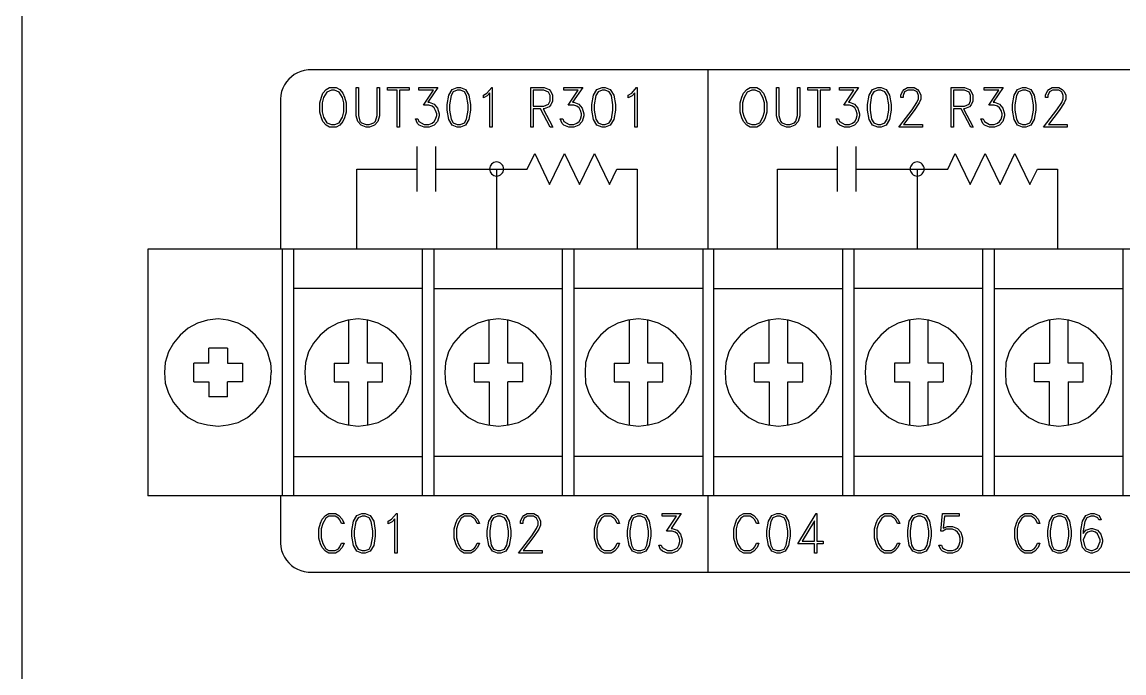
# Model space of a CAD drawing. Extents: x 3.4 to 20.6, y 5.2 to 12.5.
# Drawn here: x 3.375 to 6.324, y 7.258 to 8.999 of the extents above; entities that cross this region are included whole.
import ezdxf

# ---------------------------------------------------------------- set-up
doc = ezdxf.new("R2010")
doc.units = 0
doc.header["$MEASUREMENT"] = 0
doc.layers.get('0').update_dxf_attribs({"linetype": 'CONTINUOUS'})

msp = doc.modelspace()

# ---------------------------------------------------------------- linework, layer by layer
for points in [[(20.5633, 5.5167), (3.435, 5.5167), (3.415, 5.5183), (3.3983, 5.5283), (3.385, 5.5417), (3.3767, 5.5583), (3.375, 5.5767), (3.375, 12.4217)], [(6.3417, 8.8712), (6.2286, 8.8712), (6.1174, 8.8712), (6.0082, 8.8712), (5.9011, 8.8712), (5.7961, 8.8712), (5.6934, 8.8712), (5.5932, 8.8712), (5.4953, 8.8712), (5.4001, 8.8712), (5.3076, 8.8712), (5.2178, 8.8712), (5.1309, 8.8712), (5.047, 8.8712), (4.9662, 8.8712), (4.8885, 8.8712), (4.8141, 8.8712), (4.7431, 8.8712), (4.6756, 8.8712), (4.6116, 8.8712), (4.5513, 8.8712), (4.4948, 8.8712), (4.4421, 8.8712), (4.3934, 8.8712), (4.3488, 8.8712), (4.3084, 8.8712), (4.2897, 8.8712), (4.2722, 8.8712), (4.2557, 8.8712), (4.2404, 8.8712), (4.2261, 8.8712), (4.213, 8.8712), (4.2011, 8.8712), (4.1903, 8.8712), (4.1806, 8.8712), (4.1721, 8.8712), (4.1649, 8.8712), (4.1588, 8.8712), (4.1539, 8.8712), (4.1503, 8.8712), (4.1479, 8.8712), (4.1468, 8.8712), (4.1456, 8.8712), (4.1405, 8.8709), (4.1305, 8.8695), (4.121, 8.867), (4.112, 8.8633), (4.1035, 8.8586), (4.0958, 8.8529), (4.0888, 8.8464), (4.0826, 8.839), (4.0773, 8.831), (4.073, 8.8223), (4.0697, 8.8131), (4.0676, 8.8033), (4.0667, 8.7932), (4.0667, 8.7911), (4.0667, 8.7905), (4.0667, 8.7867), (4.0667, 8.7796), (4.0667, 8.7697), (4.0667, 8.7571), (4.0667, 8.7422), (4.0667, 8.7252), (4.0667, 8.7064), (4.0667, 8.6862), (4.0667, 8.6648), (4.0667, 8.6194), (4.0667, 8.5727), (4.0667, 8.5269), (4.0667, 8.5051), (4.0667, 8.4843), (4.0667, 8.4649), (4.0667, 8.4472), (4.0667, 8.4314), (4.0667, 8.4179), (4.0667, 8.4068), (4.0667, 8.3986), (4.0667, 8.3934), (4.0667, 8.3917)], [(5.2112, 8.3917), (5.2112, 8.8712)], [(4.2428, 8.7584), (4.2383, 8.7433), (4.234, 8.7331), (4.2251, 8.723), (4.2161, 8.7179), (4.1983, 8.7179), (4.1893, 8.723), (4.1804, 8.7331), (4.1761, 8.7433), (4.1717, 8.7584), (4.1717, 8.7834), (4.1761, 8.7985), (4.1804, 8.8087), (4.1893, 8.8188), (4.1983, 8.8239), (4.2161, 8.8239), (4.2251, 8.8188), (4.234, 8.8087), (4.2383, 8.7985), (4.2428, 8.7834), (4.2428, 8.7584)], [(4.3314, 8.7485), (4.3269, 8.7332), (4.3179, 8.723), (4.3046, 8.7179), (4.2957, 8.7179), (4.2823, 8.723), (4.2733, 8.7332), (4.2689, 8.7485), (4.2689, 8.8239), (4.2751, 8.8239), (4.2751, 8.7488), (4.2794, 8.7344), (4.2833, 8.7299), (4.2959, 8.725), (4.3043, 8.725), (4.3169, 8.7299), (4.3209, 8.7344), (4.3251, 8.7488), (4.3251, 8.8239), (4.3314, 8.8239), (4.3314, 8.7485)], [(4.4112, 8.8168), (4.3852, 8.8168), (4.3852, 8.7179), (4.379, 8.7179), (4.379, 8.8168), (4.353, 8.8168), (4.353, 8.8239), (4.4112, 8.8239), (4.4112, 8.8168)], [(4.4911, 8.7485), (4.4867, 8.7332), (4.4776, 8.723), (4.4643, 8.7179), (4.4511, 8.7179), (4.4377, 8.723), (4.433, 8.7282), (4.428, 8.7399), (4.4345, 8.7399), (4.4374, 8.733), (4.4514, 8.725), (4.4641, 8.725), (4.4723, 8.7283), (4.4781, 8.7327), (4.482, 8.7393), (4.4848, 8.7488), (4.4848, 8.7534), (4.482, 8.7629), (4.4781, 8.7696), (4.4723, 8.7739), (4.4641, 8.7772), (4.4492, 8.7772), (4.476, 8.8168), (4.4372, 8.8168), (4.4372, 8.8239), (4.4881, 8.8239), (4.461, 8.7844), (4.4643, 8.7844), (4.4776, 8.7793), (4.4867, 8.769), (4.4911, 8.7537), (4.4911, 8.7485)], [(4.5753, 8.7633), (4.571, 8.7383), (4.5619, 8.723), (4.5485, 8.7179), (4.5395, 8.7179), (4.5261, 8.723), (4.5171, 8.7383), (4.5127, 8.7633), (4.5127, 8.7785), (4.5171, 8.8034), (4.5261, 8.8188), (4.5395, 8.8239), (4.5485, 8.8239), (4.5619, 8.8188), (4.571, 8.8034), (4.5753, 8.7785), (4.5753, 8.7633)], [(4.6335, 8.7179), (4.6272, 8.7179), (4.6272, 8.8102), (4.6201, 8.8021), (4.6099, 8.7963), (4.6099, 8.8037), (4.6189, 8.809), (4.6321, 8.8239), (4.6335, 8.8239), (4.6335, 8.7179)], [(4.7953, 8.7179), (4.7886, 8.7179), (4.7627, 8.7673), (4.7426, 8.7673), (4.7426, 8.7179), (4.7364, 8.7179), (4.7364, 8.8239), (4.7721, 8.8239), (4.7854, 8.8188), (4.7901, 8.8137), (4.7945, 8.8033), (4.7945, 8.7879), (4.7901, 8.7776), (4.7854, 8.7724), (4.7721, 8.7673), (4.7694, 8.7673), (4.7953, 8.7179)], [(4.8787, 8.7485), (4.8743, 8.7332), (4.8652, 8.723), (4.8519, 8.7179), (4.8387, 8.7179), (4.8254, 8.723), (4.8207, 8.7282), (4.8156, 8.7399), (4.8221, 8.7399), (4.8251, 8.733), (4.8391, 8.725), (4.8517, 8.725), (4.8599, 8.7283), (4.8657, 8.7327), (4.8696, 8.7393), (4.8724, 8.7488), (4.8724, 8.7534), (4.8696, 8.7629), (4.8657, 8.7696), (4.8599, 8.7739), (4.8517, 8.7772), (4.8368, 8.7772), (4.8636, 8.8168), (4.8248, 8.8168), (4.8248, 8.8239), (4.8757, 8.8239), (4.8486, 8.7844), (4.8519, 8.7844), (4.8652, 8.7793), (4.8743, 8.769), (4.8787, 8.7537), (4.8787, 8.7485)], [(4.9629, 8.7633), (4.9586, 8.7383), (4.9495, 8.723), (4.9361, 8.7179), (4.9272, 8.7179), (4.9137, 8.723), (4.9047, 8.7383), (4.9004, 8.7633), (4.9004, 8.7785), (4.9047, 8.8034), (4.9137, 8.8188), (4.9272, 8.8239), (4.9361, 8.8239), (4.9495, 8.8188), (4.9586, 8.8034), (4.9629, 8.7785), (4.9629, 8.7633)], [(5.0211, 8.7179), (5.0148, 8.7179), (5.0148, 8.8102), (5.0078, 8.8021), (4.9975, 8.7963), (4.9975, 8.8037), (5.0066, 8.809), (5.0198, 8.8239), (5.0211, 8.8239), (5.0211, 8.7179)], [(5.3683, 8.7584), (5.3638, 8.7433), (5.3595, 8.7331), (5.3506, 8.723), (5.3416, 8.7179), (5.3238, 8.7179), (5.3148, 8.723), (5.3059, 8.7331), (5.3016, 8.7433), (5.2972, 8.7584), (5.2972, 8.7834), (5.3016, 8.7985), (5.3059, 8.8087), (5.3148, 8.8188), (5.3238, 8.8239), (5.3416, 8.8239), (5.3506, 8.8188), (5.3595, 8.8087), (5.3638, 8.7985), (5.3683, 8.7834), (5.3683, 8.7584)], [(5.4569, 8.7485), (5.4524, 8.7332), (5.4434, 8.723), (5.4301, 8.7179), (5.4212, 8.7179), (5.4078, 8.723), (5.3988, 8.7332), (5.3944, 8.7485), (5.3944, 8.8239), (5.4006, 8.8239), (5.4006, 8.7488), (5.4049, 8.7344), (5.4088, 8.7299), (5.4214, 8.725), (5.4298, 8.725), (5.4424, 8.7299), (5.4464, 8.7344), (5.4506, 8.7488), (5.4506, 8.8239), (5.4569, 8.8239), (5.4569, 8.7485)], [(5.5367, 8.8168), (5.5108, 8.8168), (5.5108, 8.7179), (5.5045, 8.7179), (5.5045, 8.8168), (5.4785, 8.8168), (5.4785, 8.8239), (5.5367, 8.8239), (5.5367, 8.8168)], [(5.6166, 8.7485), (5.6122, 8.7332), (5.6031, 8.723), (5.5898, 8.7179), (5.5766, 8.7179), (5.5633, 8.723), (5.5585, 8.7282), (5.5535, 8.7399), (5.56, 8.7399), (5.5629, 8.733), (5.577, 8.725), (5.5896, 8.725), (5.5978, 8.7283), (5.6036, 8.7327), (5.6075, 8.7393), (5.6103, 8.7488), (5.6103, 8.7534), (5.6075, 8.7629), (5.6036, 8.7696), (5.5978, 8.7739), (5.5896, 8.7772), (5.5747, 8.7772), (5.6015, 8.8168), (5.5627, 8.8168), (5.5627, 8.8239), (5.6136, 8.8239), (5.5865, 8.7844), (5.5898, 8.7844), (5.6031, 8.7793), (5.6122, 8.769), (5.6166, 8.7537), (5.6166, 8.7485)], [(5.7008, 8.7633), (5.6965, 8.7383), (5.6874, 8.723), (5.674, 8.7179), (5.665, 8.7179), (5.6516, 8.723), (5.6426, 8.7383), (5.6382, 8.7633), (5.6382, 8.7785), (5.6426, 8.8034), (5.6516, 8.8188), (5.665, 8.8239), (5.674, 8.8239), (5.6874, 8.8188), (5.6965, 8.8034), (5.7008, 8.7785), (5.7008, 8.7633)], [(5.7849, 8.7179), (5.7212, 8.7179), (5.7573, 8.7642), (5.7701, 8.7838), (5.7743, 8.7934), (5.7743, 8.8027), (5.7703, 8.8121), (5.7621, 8.8168), (5.7453, 8.8168), (5.7371, 8.8121), (5.733, 8.8027), (5.733, 8.797), (5.7268, 8.797), (5.7268, 8.8033), (5.7312, 8.8137), (5.7358, 8.8188), (5.7448, 8.8239), (5.7626, 8.8239), (5.7716, 8.8188), (5.7762, 8.8137), (5.7806, 8.8033), (5.7806, 8.7928), (5.7762, 8.7827), (5.7631, 8.7627), (5.7343, 8.725), (5.7849, 8.725), (5.7849, 8.7179)], [(5.9208, 8.7179), (5.9141, 8.7179), (5.8882, 8.7673), (5.8681, 8.7673), (5.8681, 8.7179), (5.8619, 8.7179), (5.8619, 8.8239), (5.8976, 8.8239), (5.9109, 8.8188), (5.9156, 8.8137), (5.92, 8.8033), (5.92, 8.7879), (5.9156, 8.7776), (5.9109, 8.7724), (5.8976, 8.7673), (5.8949, 8.7673), (5.9208, 8.7179)], [(6.0042, 8.7485), (5.9998, 8.7332), (5.9907, 8.723), (5.9774, 8.7179), (5.9642, 8.7179), (5.9509, 8.723), (5.9462, 8.7282), (5.9411, 8.7399), (5.9476, 8.7399), (5.9506, 8.733), (5.9646, 8.725), (5.9772, 8.725), (5.9854, 8.7283), (5.9912, 8.7327), (5.9951, 8.7393), (5.9979, 8.7488), (5.9979, 8.7534), (5.9951, 8.7629), (5.9912, 8.7696), (5.9854, 8.7739), (5.9772, 8.7772), (5.9623, 8.7772), (5.9891, 8.8168), (5.9503, 8.8168), (5.9503, 8.8239), (6.0013, 8.8239), (5.9741, 8.7844), (5.9774, 8.7844), (5.9907, 8.7793), (5.9998, 8.769), (6.0042, 8.7537), (6.0042, 8.7485)], [(6.0884, 8.7633), (6.0841, 8.7383), (6.075, 8.723), (6.0616, 8.7179), (6.0527, 8.7179), (6.0392, 8.723), (6.0302, 8.7383), (6.0259, 8.7633), (6.0259, 8.7785), (6.0302, 8.8034), (6.0392, 8.8188), (6.0527, 8.8239), (6.0616, 8.8239), (6.075, 8.8188), (6.0841, 8.8034), (6.0884, 8.7785), (6.0884, 8.7633)], [(6.1726, 8.7179), (6.1088, 8.7179), (6.1449, 8.7642), (6.1578, 8.7838), (6.1619, 8.7934), (6.1619, 8.8027), (6.1579, 8.8121), (6.1497, 8.8168), (6.1329, 8.8168), (6.1248, 8.8121), (6.1207, 8.8027), (6.1207, 8.797), (6.1144, 8.797), (6.1144, 8.8033), (6.1188, 8.8137), (6.1234, 8.8188), (6.1324, 8.8239), (6.1502, 8.8239), (6.1592, 8.8188), (6.1638, 8.8137), (6.1683, 8.8033), (6.1683, 8.7928), (6.1638, 8.7827), (6.1507, 8.7627), (6.1219, 8.725), (6.1726, 8.725), (6.1726, 8.7179)], [(4.2365, 8.7587), (4.2365, 8.7831), (4.2324, 8.7975), (4.2239, 8.8119), (4.2114, 8.8168), (4.203, 8.8168), (4.1905, 8.8119), (4.1821, 8.7975), (4.1779, 8.7831), (4.1779, 8.7587), (4.1821, 8.7443), (4.1905, 8.7299), (4.203, 8.725), (4.2124, 8.725), (4.2239, 8.7299), (4.2324, 8.7443), (4.2365, 8.7587)], [(4.569, 8.7636), (4.569, 8.7781), (4.5646, 8.8026), (4.5588, 8.8126), (4.5482, 8.8168), (4.5398, 8.8168), (4.5291, 8.8126), (4.5234, 8.8026), (4.519, 8.7781), (4.519, 8.7636), (4.5234, 8.7392), (4.5291, 8.7292), (4.5398, 8.725), (4.5482, 8.725), (4.5588, 8.7292), (4.5646, 8.7392), (4.569, 8.7636)], [(4.7883, 8.7885), (4.7883, 8.8027), (4.7842, 8.8119), (4.7718, 8.8168), (4.7426, 8.8168), (4.7426, 8.7745), (4.7718, 8.7745), (4.7842, 8.7793), (4.7883, 8.7885)], [(4.9566, 8.7636), (4.9566, 8.7781), (4.9523, 8.8026), (4.9465, 8.8126), (4.9358, 8.8168), (4.9274, 8.8168), (4.9168, 8.8126), (4.911, 8.8026), (4.9066, 8.7781), (4.9066, 8.7636), (4.911, 8.7392), (4.9168, 8.7292), (4.9274, 8.725), (4.9358, 8.725), (4.9465, 8.7292), (4.9523, 8.7392), (4.9566, 8.7636)], [(5.362, 8.7587), (5.362, 8.7831), (5.3579, 8.7975), (5.3494, 8.8119), (5.3369, 8.8168), (5.3285, 8.8168), (5.316, 8.8119), (5.3077, 8.7975), (5.3034, 8.7831), (5.3034, 8.7587), (5.3077, 8.7443), (5.316, 8.7299), (5.3285, 8.725), (5.338, 8.725), (5.3494, 8.7299), (5.3579, 8.7443), (5.362, 8.7587)], [(5.6945, 8.7636), (5.6945, 8.7781), (5.6901, 8.8026), (5.6843, 8.8126), (5.6737, 8.8168), (5.6653, 8.8168), (5.6547, 8.8126), (5.6489, 8.8026), (5.6445, 8.7781), (5.6445, 8.7636), (5.6489, 8.7392), (5.6547, 8.7292), (5.6653, 8.725), (5.6737, 8.725), (5.6843, 8.7292), (5.6901, 8.7392), (5.6945, 8.7636)], [(5.9138, 8.7885), (5.9138, 8.8027), (5.9097, 8.8119), (5.8973, 8.8168), (5.8681, 8.8168), (5.8681, 8.7745), (5.8973, 8.7745), (5.9097, 8.7793), (5.9138, 8.7885)], [(6.0821, 8.7636), (6.0821, 8.7781), (6.0778, 8.8026), (6.072, 8.8126), (6.0613, 8.8168), (6.053, 8.8168), (6.0423, 8.8126), (6.0365, 8.8026), (6.0321, 8.7781), (6.0321, 8.7636), (6.0365, 8.7392), (6.0423, 8.7292), (6.053, 8.725), (6.0613, 8.725), (6.072, 8.7292), (6.0778, 8.7392), (6.0821, 8.7636)], [(4.4314, 8.666), (4.4314, 8.546)], [(4.4814, 8.666), (4.4814, 8.546)], [(4.4814, 8.606), (4.727, 8.606), (4.747, 8.6473), (4.787, 8.5648), (4.827, 8.6473), (4.867, 8.5648), (4.907, 8.6473), (4.947, 8.5648), (4.967, 8.606), (5.0212, 8.606), (5.0212, 8.3917)], [(5.5569, 8.666), (5.5569, 8.546)], [(5.6069, 8.666), (5.6069, 8.546)], [(5.6069, 8.606), (5.8525, 8.606), (5.8725, 8.6473), (5.9125, 8.5648), (5.9525, 8.6473), (5.9925, 8.5648), (6.0325, 8.6473), (6.0725, 8.5648), (6.0925, 8.606), (6.1467, 8.606), (6.1467, 8.3917)], [(4.2712, 8.3917), (4.2712, 8.606), (4.4314, 8.606)], [(4.6451, 8.606), (4.6451, 8.3917)], [(5.3967, 8.3917), (5.3967, 8.606), (5.5569, 8.606)], [(5.7707, 8.606), (5.7707, 8.3917)], [(13.4617, 7.7317), (13.4617, 8.3917), (3.7117, 8.3917), (3.7117, 7.7317)], [(4.0717, 7.7317), (4.0717, 8.3917)], [(4.1017, 8.3917), (4.1017, 7.7317)], [(4.4467, 7.7317), (4.4467, 8.3917)], [(4.4767, 8.3917), (4.4767, 7.7317)], [(4.8217, 7.7317), (4.8217, 8.3917)], [(4.8517, 8.3917), (4.8517, 7.7317)], [(5.1967, 8.3917), (5.1967, 7.7317)], [(5.2267, 7.7317), (5.2267, 8.3917)], [(5.5717, 7.7317), (5.5717, 8.3917)], [(5.6017, 7.7317), (5.6017, 8.3917)], [(5.9467, 7.7317), (5.9467, 8.3917)], [(5.9767, 8.3917), (5.9767, 7.7317)], [(6.3217, 7.7317), (6.3217, 8.3917)], [(4.4467, 8.2867), (4.1017, 8.2867)], [(4.4767, 8.2867), (4.8217, 8.2867)], [(5.1967, 8.2867), (4.8517, 8.2867)], [(5.2267, 8.2867), (5.5717, 8.2867)], [(5.9467, 8.2867), (5.6017, 8.2867)], [(5.9767, 8.2867), (6.3217, 8.2867)], [(4.04, 8.0883), (4.0317, 8.1167), (4.0183, 8.14), (4, 8.1617), (3.9783, 8.18), (3.9533, 8.1933), (3.9267, 8.2017), (3.9, 8.205), (3.8717, 8.2017), (3.845, 8.1933), (3.82, 8.18), (3.7983, 8.1617), (3.78, 8.14), (3.7667, 8.1167), (3.7583, 8.0883), (3.7567, 8.0617), (3.7583, 8.0333), (3.7667, 8.0067), (3.78, 7.9817), (3.7983, 7.96), (3.82, 7.9417), (3.845, 7.9283), (3.8717, 7.9217), (3.9, 7.9183), (3.9267, 7.9217), (3.9533, 7.9283), (3.9783, 7.9417), (4, 7.96), (4.0183, 7.9817), (4.0317, 8.0067), (4.04, 8.0333), (4.0417, 8.0617)], [(4.4167, 8.0617), (4.415, 8.0883), (4.4067, 8.1167), (4.3933, 8.14), (4.375, 8.1617), (4.3533, 8.18), (4.3283, 8.1933), (4.3017, 8.2017), (4.275, 8.205), (4.2467, 8.2017), (4.22, 8.1933), (4.195, 8.18), (4.1733, 8.1617), (4.155, 8.14), (4.1417, 8.1167), (4.1333, 8.0883), (4.1317, 8.0617), (4.1333, 8.0333), (4.1417, 8.0067), (4.155, 7.9817), (4.1733, 7.96), (4.195, 7.9417), (4.22, 7.9283), (4.2467, 7.9217), (4.275, 7.9183), (4.3017, 7.9217), (4.3283, 7.9283), (4.3533, 7.9417), (4.375, 7.96), (4.3933, 7.9817), (4.4067, 8.0067), (4.415, 8.0333), (4.4167, 8.0617)], [(4.25, 8.0867), (4.25, 8.2017)], [(4.3, 8.0367), (4.34, 8.0367), (4.34, 8.0867), (4.3, 8.0867), (4.3, 8.2017)], [(4.7917, 8.0617), (4.79, 8.0883), (4.7817, 8.1167), (4.7683, 8.14), (4.75, 8.1617), (4.7283, 8.18), (4.7033, 8.1933), (4.6767, 8.2017), (4.65, 8.205), (4.6217, 8.2017), (4.595, 8.1933), (4.57, 8.18), (4.5483, 8.1617), (4.53, 8.14), (4.5167, 8.1167), (4.5083, 8.0883), (4.5067, 8.0617), (4.5083, 8.0333), (4.5167, 8.0067), (4.53, 7.9817), (4.5483, 7.96), (4.57, 7.9417), (4.595, 7.9283), (4.6217, 7.9217), (4.65, 7.9183), (4.6767, 7.9217), (4.7033, 7.9283), (4.7283, 7.9417), (4.75, 7.96), (4.7683, 7.9817), (4.7817, 8.0067), (4.79, 8.0333), (4.7917, 8.0617)], [(4.625, 8.0867), (4.625, 8.2017)], [(4.715, 8.0367), (4.715, 8.0867), (4.675, 8.0867), (4.675, 8.2017)], [(5.1667, 8.0617), (5.165, 8.0883), (5.1567, 8.1167), (5.1433, 8.14), (5.125, 8.1617), (5.1033, 8.18), (5.0783, 8.1933), (5.0517, 8.2017), (5.025, 8.205), (4.9967, 8.2017), (4.97, 8.1933), (4.945, 8.18), (4.9233, 8.1617), (4.905, 8.14), (4.8917, 8.1167), (4.8833, 8.0883), (4.8817, 8.0617), (4.8833, 8.0333), (4.8917, 8.0067), (4.905, 7.9817), (4.9233, 7.96), (4.945, 7.9417), (4.97, 7.9283), (4.9967, 7.9217), (5.025, 7.9183), (5.0517, 7.9217), (5.0783, 7.9283), (5.1033, 7.9417), (5.125, 7.96), (5.1433, 7.9817), (5.1567, 8.0067), (5.165, 8.0333), (5.1667, 8.0617)], [(5, 8.2017), (5, 8.0867)], [(5.05, 8.0367), (5.09, 8.0367), (5.09, 8.0867), (5.05, 8.0867), (5.05, 8.2017)], [(5.5417, 8.0617), (5.54, 8.0883), (5.5317, 8.1167), (5.5183, 8.14), (5.5, 8.1617), (5.4783, 8.18), (5.4533, 8.1933), (5.4267, 8.2017), (5.4, 8.205), (5.3717, 8.2017), (5.345, 8.1933), (5.32, 8.18), (5.2983, 8.1617), (5.28, 8.14), (5.2667, 8.1167), (5.2583, 8.0883), (5.2567, 8.0617), (5.2583, 8.0333), (5.2667, 8.0067), (5.28, 7.9817), (5.2983, 7.96), (5.32, 7.9417), (5.345, 7.9283), (5.3717, 7.9217), (5.4, 7.9183), (5.4267, 7.9217), (5.4533, 7.9283), (5.4783, 7.9417), (5.5, 7.96), (5.5183, 7.9817), (5.5317, 8.0067), (5.54, 8.0333), (5.5417, 8.0617)], [(5.375, 8.0867), (5.375, 8.2017)], [(5.425, 8.0367), (5.465, 8.0367), (5.465, 8.0867), (5.425, 8.0867), (5.425, 8.2017)], [(5.915, 8.0883), (5.9067, 8.1167), (5.8933, 8.14), (5.875, 8.1617), (5.8533, 8.18), (5.8283, 8.1933), (5.8017, 8.2017), (5.775, 8.205), (5.7467, 8.2017), (5.72, 8.1933), (5.695, 8.18), (5.6733, 8.1617), (5.655, 8.14), (5.6417, 8.1167), (5.6333, 8.0883), (5.6317, 8.0617), (5.6333, 8.0333), (5.6417, 8.0067), (5.655, 7.9817), (5.6733, 7.96), (5.695, 7.9417), (5.72, 7.9283), (5.7467, 7.9217), (5.775, 7.9183), (5.8017, 7.9217), (5.8283, 7.9283), (5.8533, 7.9417), (5.875, 7.96), (5.8933, 7.9817), (5.9067, 8.0067), (5.915, 8.0333), (5.9167, 8.0617)], [(5.75, 8.2017), (5.75, 8.0867)], [(5.8, 8.0867), (5.8, 8.2017)], [(6.2917, 8.0617), (6.29, 8.0883), (6.2817, 8.1167), (6.2683, 8.14), (6.25, 8.1617), (6.2283, 8.18), (6.2033, 8.1933), (6.1767, 8.2017), (6.15, 8.205), (6.1217, 8.2017), (6.095, 8.1933), (6.07, 8.18), (6.0483, 8.1617), (6.03, 8.14), (6.0167, 8.1167), (6.0083, 8.0883), (6.0067, 8.0617), (6.0083, 8.0333), (6.0167, 8.0067), (6.03, 7.9817), (6.0483, 7.96), (6.07, 7.9417), (6.095, 7.9283), (6.1217, 7.9217), (6.15, 7.9183), (6.1767, 7.9217), (6.2033, 7.9283), (6.2283, 7.9417)], [(6.125, 8.2017), (6.125, 8.0867)], [(6.175, 8.0367), (6.215, 8.0367), (6.215, 8.0867), (6.175, 8.0867), (6.175, 8.2017)], [(3.875, 8.0867), (3.875, 8.1267)], [(3.925, 8.1267), (3.875, 8.1267)], [(3.925, 8.1267), (3.925, 8.0867)], [(3.835, 8.0367), (3.835, 8.0867)], [(3.875, 8.0867), (3.835, 8.0867)], [(3.925, 8.0867), (3.965, 8.0867)], [(3.965, 8.0867), (3.965, 8.0367)], [(4.04, 8.0883), (4.0417, 8.0617)], [(4.21, 8.0867), (4.21, 8.0367), (4.25, 8.0367)], [(4.21, 8.0867), (4.25, 8.0867)], [(4.585, 8.0867), (4.585, 8.0367), (4.625, 8.0367)], [(4.585, 8.0867), (4.625, 8.0867)], [(4.96, 8.0867), (4.96, 8.0367), (5, 8.0367)], [(4.96, 8.0867), (5, 8.0867)], [(5.335, 8.0367), (5.335, 8.0867)], [(5.375, 8.0867), (5.335, 8.0867)], [(5.75, 8.0867), (5.71, 8.0867), (5.71, 8.0367), (5.75, 8.0367)], [(5.84, 8.0867), (5.8, 8.0867)], [(5.84, 8.0867), (5.84, 8.0367)], [(5.915, 8.0883), (5.9167, 8.0617)], [(6.125, 8.0367), (6.085, 8.0367), (6.085, 8.0867)], [(6.085, 8.0867), (6.125, 8.0867)], [(6.2283, 7.9417), (6.25, 7.96), (6.2683, 7.9817), (6.2817, 8.0067), (6.29, 8.0333), (6.2917, 8.0617)], [(3.835, 8.0367), (3.875, 8.0367)], [(3.875, 8.0367), (3.875, 7.9967)], [(3.965, 8.0367), (3.925, 8.0367)], [(3.925, 7.9967), (3.925, 8.0367)], [(4.25, 7.92), (4.25, 8.0367)], [(4.3, 8.0367), (4.3, 7.92)], [(4.625, 8.0367), (4.625, 7.92)], [(4.715, 8.0367), (4.675, 8.0367)], [(4.675, 7.92), (4.675, 8.0367)], [(5, 8.0367), (5, 7.92)], [(5.05, 7.92), (5.05, 8.0367)], [(5.335, 8.0367), (5.375, 8.0367)], [(5.375, 8.0367), (5.375, 7.92)], [(5.425, 7.92), (5.425, 8.0367)], [(5.75, 8.0367), (5.75, 7.92)], [(5.8, 7.92), (5.8, 8.0367)], [(5.8, 8.0367), (5.84, 8.0367)], [(6.125, 7.92), (6.125, 8.0367)], [(6.175, 8.0367), (6.175, 7.92)], [(3.925, 7.9967), (3.875, 7.9967)], [(4.1017, 7.8367), (4.4467, 7.8367)], [(4.8217, 7.8367), (4.4767, 7.8367)], [(5.1967, 7.8367), (4.8517, 7.8367)], [(5.2267, 7.8367), (5.5717, 7.8367)], [(5.9467, 7.8367), (5.6017, 7.8367)], [(6.3217, 7.8367), (5.9767, 7.8367)], [(13.4617, 7.7317), (3.7117, 7.7317)], [(4.0667, 7.7317), (4.0667, 7.7295), (4.0667, 7.7235), (4.0667, 7.7144), (4.0667, 7.7029), (4.0667, 7.6754), (4.0667, 7.6468), (4.0667, 7.6339), (4.0667, 7.6228), (4.0667, 7.6142), (4.0667, 7.6089), (4.0667, 7.6077), (4.0667, 7.6075), (4.0667, 7.6055), (4.0676, 7.5954), (4.0697, 7.5856), (4.073, 7.5764), (4.0773, 7.5677), (4.0826, 7.5597), (4.0888, 7.5523), (4.0958, 7.5458), (4.1035, 7.5401), (4.112, 7.5354), (4.121, 7.5317), (4.1305, 7.5292), (4.1405, 7.5278), (4.1456, 7.5275), (4.1468, 7.5275), (4.1479, 7.5275), (4.1503, 7.5275), (4.1539, 7.5275), (4.1588, 7.5275), (4.1649, 7.5275), (4.1721, 7.5275), (4.1806, 7.5275), (4.1903, 7.5275), (4.2011, 7.5275), (4.213, 7.5275), (4.2261, 7.5275), (4.2404, 7.5275), (4.2557, 7.5275), (4.2722, 7.5275), (4.2897, 7.5275), (4.3084, 7.5275), (4.3488, 7.5275), (4.3934, 7.5275), (4.4421, 7.5275), (4.4948, 7.5275), (4.5513, 7.5275), (4.6116, 7.5275), (4.6756, 7.5275), (4.7431, 7.5275), (4.8141, 7.5275), (4.8885, 7.5275), (4.9662, 7.5275), (5.047, 7.5275), (5.1309, 7.5275), (5.2178, 7.5275), (5.3076, 7.5275), (5.4001, 7.5275), (5.4953, 7.5275), (5.5932, 7.5275), (5.6934, 7.5275), (5.7961, 7.5275), (5.9011, 7.5275), (6.0082, 7.5275), (6.1174, 7.5275), (6.2286, 7.5275), (6.3417, 7.5275)], [(5.2112, 7.5275), (5.2112, 7.7317)], [(4.2368, 7.6052), (4.2317, 7.5934), (4.2228, 7.5833), (4.2138, 7.5782), (4.196, 7.5782), (4.187, 7.5833), (4.1781, 7.5934), (4.1738, 7.6036), (4.1693, 7.6187), (4.1693, 7.6437), (4.1738, 7.6588), (4.1781, 7.669), (4.187, 7.6792), (4.196, 7.6843), (4.2138, 7.6843), (4.2228, 7.6792), (4.2317, 7.669), (4.2368, 7.6573), (4.2303, 7.6573), (4.2257, 7.6676), (4.2216, 7.6723), (4.2133, 7.6771), (4.1965, 7.6771), (4.1882, 7.6724), (4.1798, 7.6579), (4.1756, 7.6434), (4.1756, 7.619), (4.1798, 7.6046), (4.1882, 7.5901), (4.1965, 7.5854), (4.2133, 7.5854), (4.2216, 7.5902), (4.2257, 7.5949), (4.2303, 7.6052), (4.2368, 7.6052)], [(4.3203, 7.6236), (4.3161, 7.5987), (4.307, 7.5833), (4.2935, 7.5782), (4.2846, 7.5782), (4.2712, 7.5833), (4.2622, 7.5987), (4.2578, 7.6236), (4.2578, 7.6388), (4.2622, 7.6638), (4.2712, 7.6792), (4.2846, 7.6843), (4.2935, 7.6843), (4.307, 7.6792), (4.3161, 7.6638), (4.3203, 7.6388), (4.3203, 7.6236)], [(4.3141, 7.624), (4.3141, 7.6385), (4.3097, 7.663), (4.3039, 7.6729), (4.2933, 7.6771), (4.2849, 7.6771), (4.2742, 7.6729), (4.2684, 7.663), (4.2641, 7.6385), (4.2641, 7.624), (4.2684, 7.5995), (4.2742, 7.5895), (4.2849, 7.5854), (4.2933, 7.5854), (4.3039, 7.5895), (4.3097, 7.5995), (4.3141, 7.624)], [(4.3786, 7.5782), (4.3723, 7.5782), (4.3723, 7.6705), (4.3652, 7.6624), (4.355, 7.6566), (4.355, 7.6641), (4.364, 7.6693), (4.3772, 7.6843), (4.3786, 7.6843), (4.3786, 7.5782)], [(4.5993, 7.6052), (4.5942, 7.5934), (4.5853, 7.5833), (4.5763, 7.5782), (4.5585, 7.5782), (4.5495, 7.5833), (4.5406, 7.5934), (4.5363, 7.6036), (4.5318, 7.6187), (4.5318, 7.6437), (4.5363, 7.6588), (4.5406, 7.669), (4.5495, 7.6792), (4.5585, 7.6843), (4.5763, 7.6843), (4.5853, 7.6792), (4.5942, 7.669), (4.5993, 7.6573), (4.5928, 7.6573), (4.5882, 7.6676), (4.5841, 7.6723), (4.5758, 7.6771), (4.559, 7.6771), (4.5507, 7.6724), (4.5423, 7.6579), (4.5381, 7.6434), (4.5381, 7.619), (4.5423, 7.6046), (4.5507, 7.5901), (4.559, 7.5854), (4.5758, 7.5854), (4.5841, 7.5902), (4.5882, 7.5949), (4.5928, 7.6052), (4.5993, 7.6052)], [(4.6828, 7.6236), (4.6786, 7.5987), (4.6695, 7.5833), (4.656, 7.5782), (4.6471, 7.5782), (4.6337, 7.5833), (4.6247, 7.5987), (4.6203, 7.6236), (4.6203, 7.6388), (4.6247, 7.6638), (4.6337, 7.6792), (4.6471, 7.6843), (4.656, 7.6843), (4.6695, 7.6792), (4.6786, 7.6638), (4.6828, 7.6388), (4.6828, 7.6236)], [(4.6766, 7.624), (4.6766, 7.6385), (4.6722, 7.663), (4.6664, 7.6729), (4.6558, 7.6771), (4.6474, 7.6771), (4.6367, 7.6729), (4.6309, 7.663), (4.6266, 7.6385), (4.6266, 7.624), (4.6309, 7.5995), (4.6367, 7.5895), (4.6474, 7.5854), (4.6558, 7.5854), (4.6664, 7.5895), (4.6722, 7.5995), (4.6766, 7.624)], [(4.767, 7.5782), (4.7033, 7.5782), (4.7394, 7.6245), (4.7522, 7.6441), (4.7564, 7.6538), (4.7564, 7.6631), (4.7523, 7.6724), (4.7441, 7.6771), (4.7274, 7.6771), (4.7192, 7.6724), (4.7151, 7.6631), (4.7151, 7.6573), (4.7088, 7.6573), (4.7088, 7.6636), (4.7132, 7.674), (4.7178, 7.6792), (4.7269, 7.6843), (4.7447, 7.6843), (4.7537, 7.6792), (4.7583, 7.674), (4.7627, 7.6636), (4.7627, 7.6532), (4.7583, 7.643), (4.7452, 7.6231), (4.7164, 7.5854), (4.767, 7.5854), (4.767, 7.5782)], [(4.9743, 7.6052), (4.9692, 7.5934), (4.9603, 7.5833), (4.9513, 7.5782), (4.9335, 7.5782), (4.9245, 7.5833), (4.9156, 7.5934), (4.9113, 7.6036), (4.9068, 7.6187), (4.9068, 7.6437), (4.9113, 7.6588), (4.9156, 7.669), (4.9245, 7.6792), (4.9335, 7.6843), (4.9513, 7.6843), (4.9603, 7.6792), (4.9692, 7.669), (4.9743, 7.6573), (4.9678, 7.6573), (4.9632, 7.6676), (4.9591, 7.6723), (4.9508, 7.6771), (4.934, 7.6771), (4.9257, 7.6724), (4.9173, 7.6579), (4.9131, 7.6434), (4.9131, 7.619), (4.9173, 7.6046), (4.9257, 7.5901), (4.934, 7.5854), (4.9508, 7.5854), (4.9591, 7.5902), (4.9632, 7.5949), (4.9678, 7.6052), (4.9743, 7.6052)], [(5.0578, 7.6236), (5.0536, 7.5987), (5.0445, 7.5833), (5.031, 7.5782), (5.0221, 7.5782), (5.0087, 7.5833), (4.9997, 7.5987), (4.9953, 7.6236), (4.9953, 7.6388), (4.9997, 7.6638), (5.0087, 7.6792), (5.0221, 7.6843), (5.031, 7.6843), (5.0445, 7.6792), (5.0536, 7.6638), (5.0578, 7.6388), (5.0578, 7.6236)], [(5.0516, 7.624), (5.0516, 7.6385), (5.0472, 7.663), (5.0414, 7.6729), (5.0308, 7.6771), (5.0224, 7.6771), (5.0117, 7.6729), (5.0059, 7.663), (5.0016, 7.6385), (5.0016, 7.624), (5.0059, 7.5995), (5.0117, 7.5895), (5.0224, 7.5854), (5.0308, 7.5854), (5.0414, 7.5895), (5.0472, 7.5995), (5.0516, 7.624)], [(5.142, 7.6088), (5.1376, 7.5936), (5.1285, 7.5833), (5.1152, 7.5782), (5.102, 7.5782), (5.0887, 7.5833), (5.084, 7.5885), (5.0789, 7.6002), (5.0854, 7.6002), (5.0884, 7.5933), (5.1024, 7.5854), (5.115, 7.5854), (5.1232, 7.5887), (5.129, 7.593), (5.1329, 7.5996), (5.1357, 7.6092), (5.1357, 7.6138), (5.1329, 7.6232), (5.129, 7.6299), (5.1232, 7.6343), (5.115, 7.6375), (5.1001, 7.6375), (5.1269, 7.6771), (5.0881, 7.6771), (5.0881, 7.6843), (5.1391, 7.6843), (5.1119, 7.6447), (5.1152, 7.6447), (5.1285, 7.6396), (5.1376, 7.6293), (5.142, 7.6141), (5.142, 7.6088)], [(5.3472, 7.6052), (5.3421, 7.5934), (5.3333, 7.5833), (5.3242, 7.5782), (5.3064, 7.5782), (5.2974, 7.5833), (5.2885, 7.5934), (5.2842, 7.6036), (5.2797, 7.6187), (5.2797, 7.6437), (5.2842, 7.6588), (5.2885, 7.669), (5.2974, 7.6792), (5.3064, 7.6843), (5.3242, 7.6843), (5.3333, 7.6792), (5.3421, 7.669), (5.3472, 7.6573), (5.3407, 7.6573), (5.3361, 7.6676), (5.332, 7.6723), (5.3237, 7.6771), (5.3069, 7.6771), (5.2986, 7.6724), (5.2902, 7.6579), (5.286, 7.6434), (5.286, 7.619), (5.2902, 7.6046), (5.2986, 7.5901), (5.3069, 7.5854), (5.3237, 7.5854), (5.332, 7.5902), (5.3361, 7.5949), (5.3407, 7.6052), (5.3472, 7.6052)], [(5.4308, 7.6236), (5.4265, 7.5987), (5.4174, 7.5833), (5.404, 7.5782), (5.395, 7.5782), (5.3816, 7.5833), (5.3726, 7.5987), (5.3682, 7.6236), (5.3682, 7.6388), (5.3726, 7.6638), (5.3816, 7.6792), (5.395, 7.6843), (5.404, 7.6843), (5.4174, 7.6792), (5.4265, 7.6638), (5.4308, 7.6388), (5.4308, 7.6236)], [(5.4245, 7.624), (5.4245, 7.6385), (5.4201, 7.663), (5.4143, 7.6729), (5.4037, 7.6771), (5.3953, 7.6771), (5.3847, 7.6729), (5.3789, 7.663), (5.3745, 7.6385), (5.3745, 7.624), (5.3789, 7.5995), (5.3847, 7.5895), (5.3953, 7.5854), (5.4037, 7.5854), (5.4143, 7.5895), (5.4201, 7.5995), (5.4245, 7.624)], [(5.5193, 7.6029), (5.502, 7.6029), (5.502, 7.5782), (5.4957, 7.5782), (5.4957, 7.6029), (5.4513, 7.6029), (5.5004, 7.6843), (5.502, 7.6843), (5.502, 7.6101), (5.5193, 7.6101), (5.5193, 7.6029)], [(5.7243, 7.6052), (5.7192, 7.5934), (5.7103, 7.5833), (5.7013, 7.5782), (5.6835, 7.5782), (5.6745, 7.5833), (5.6656, 7.5934), (5.6613, 7.6036), (5.6568, 7.6187), (5.6568, 7.6437), (5.6613, 7.6588), (5.6656, 7.669), (5.6745, 7.6792), (5.6835, 7.6843), (5.7013, 7.6843), (5.7103, 7.6792), (5.7192, 7.669), (5.7243, 7.6573), (5.7178, 7.6573), (5.7132, 7.6676), (5.7091, 7.6723), (5.7008, 7.6771), (5.684, 7.6771), (5.6757, 7.6724), (5.6673, 7.6579), (5.6631, 7.6434), (5.6631, 7.619), (5.6673, 7.6046), (5.6757, 7.5901), (5.684, 7.5854), (5.7008, 7.5854), (5.7091, 7.5902), (5.7132, 7.5949), (5.7178, 7.6052), (5.7243, 7.6052)], [(5.8078, 7.6236), (5.8036, 7.5987), (5.7945, 7.5833), (5.781, 7.5782), (5.7721, 7.5782), (5.7587, 7.5833), (5.7497, 7.5987), (5.7453, 7.6236), (5.7453, 7.6388), (5.7497, 7.6638), (5.7587, 7.6792), (5.7721, 7.6843), (5.781, 7.6843), (5.7945, 7.6792), (5.8036, 7.6638), (5.8078, 7.6388), (5.8078, 7.6236)], [(5.8016, 7.624), (5.8016, 7.6385), (5.7972, 7.663), (5.7914, 7.6729), (5.7808, 7.6771), (5.7724, 7.6771), (5.7617, 7.6729), (5.7559, 7.663), (5.7516, 7.6385), (5.7516, 7.624), (5.7559, 7.5995), (5.7617, 7.5895), (5.7724, 7.5854), (5.7808, 7.5854), (5.7914, 7.5895), (5.7972, 7.5995), (5.8016, 7.624)], [(5.892, 7.6088), (5.8876, 7.5936), (5.8785, 7.5833), (5.8652, 7.5782), (5.852, 7.5782), (5.8387, 7.5833), (5.834, 7.5885), (5.8289, 7.6002), (5.8354, 7.6002), (5.8388, 7.5925), (5.844, 7.5887), (5.8522, 7.5854), (5.865, 7.5854), (5.8729, 7.5883), (5.8795, 7.5937), (5.882, 7.598), (5.8857, 7.6092), (5.8857, 7.6187), (5.8829, 7.6282), (5.879, 7.6348), (5.8732, 7.6392), (5.865, 7.6425), (5.848, 7.6425), (5.8394, 7.6375), (5.8337, 7.6375), (5.8382, 7.6843), (5.8834, 7.6843), (5.8834, 7.6771), (5.8443, 7.6771), (5.8404, 7.6453), (5.852, 7.6496), (5.8652, 7.6496), (5.8785, 7.6446), (5.8876, 7.6343), (5.892, 7.619), (5.892, 7.6088)], [(6.0993, 7.6052), (6.0942, 7.5934), (6.0853, 7.5833), (6.0763, 7.5782), (6.0585, 7.5782), (6.0495, 7.5833), (6.0406, 7.5934), (6.0363, 7.6036), (6.0318, 7.6187), (6.0318, 7.6437), (6.0363, 7.6588), (6.0406, 7.669), (6.0495, 7.6792), (6.0585, 7.6843), (6.0763, 7.6843), (6.0853, 7.6792), (6.0942, 7.669), (6.0993, 7.6573), (6.0928, 7.6573), (6.0882, 7.6676), (6.0841, 7.6723), (6.0758, 7.6771), (6.059, 7.6771), (6.0507, 7.6724), (6.0423, 7.6579), (6.0381, 7.6434), (6.0381, 7.619), (6.0423, 7.6046), (6.0507, 7.5901), (6.059, 7.5854), (6.0758, 7.5854), (6.0841, 7.5902), (6.0882, 7.5949), (6.0928, 7.6052), (6.0993, 7.6052)], [(6.1828, 7.6236), (6.1786, 7.5987), (6.1695, 7.5833), (6.156, 7.5782), (6.1471, 7.5782), (6.1337, 7.5833), (6.1247, 7.5987), (6.1203, 7.6236), (6.1203, 7.6388), (6.1247, 7.6638), (6.1337, 7.6792), (6.1471, 7.6843), (6.156, 7.6843), (6.1695, 7.6792), (6.1786, 7.6638), (6.1828, 7.6388), (6.1828, 7.6236)], [(6.1766, 7.624), (6.1766, 7.6385), (6.1722, 7.663), (6.1664, 7.6729), (6.1558, 7.6771), (6.1474, 7.6771), (6.1367, 7.6729), (6.1309, 7.663), (6.1266, 7.6385), (6.1266, 7.624), (6.1309, 7.5995), (6.1367, 7.5895), (6.1474, 7.5854), (6.1558, 7.5854), (6.1664, 7.5895), (6.1722, 7.5995), (6.1766, 7.624)], [(6.267, 7.6088), (6.2626, 7.5936), (6.2535, 7.5833), (6.2402, 7.5782), (6.2356, 7.5782), (6.2223, 7.5833), (6.2132, 7.5936), (6.2088, 7.6138), (6.2088, 7.6388), (6.2131, 7.6638), (6.2222, 7.6792), (6.2356, 7.6843), (6.2446, 7.6843), (6.2581, 7.6792), (6.2633, 7.6672), (6.2567, 7.6672), (6.254, 7.6732), (6.2443, 7.6771), (6.2359, 7.6771), (6.2252, 7.6729), (6.2195, 7.663), (6.2151, 7.6385), (6.2151, 7.6314), (6.2223, 7.6396), (6.2356, 7.6447), (6.2402, 7.6447), (6.2535, 7.6396), (6.2626, 7.6293), (6.267, 7.6141), (6.267, 7.6088)], [(5.4957, 7.6101), (5.4957, 7.6645), (5.4625, 7.6101), (5.4957, 7.6101)], [(6.2607, 7.6093), (6.2607, 7.6136), (6.2534, 7.6305), (6.2482, 7.6343), (6.24, 7.6375), (6.2359, 7.6375), (6.2276, 7.6343), (6.2224, 7.6305), (6.2151, 7.6138), (6.2184, 7.5985), (6.2234, 7.5902), (6.2359, 7.5854), (6.24, 7.5854), (6.2482, 7.5887), (6.2534, 7.5925), (6.2607, 7.6093)]]:
    msp.add_lwpolyline(points)
for points in [[(4.6264, 8.606), (4.6268, 8.6023), (4.6279, 8.5987), (4.6296, 8.5955), (4.6319, 8.5928), (4.6347, 8.5905), (4.6378, 8.5888), (4.6414, 8.5877), (4.6451, 8.5873), (4.6489, 8.5877), (4.6524, 8.5888), (4.6556, 8.5905), (4.6584, 8.5928), (4.6607, 8.5955), (4.6624, 8.5987), (4.6635, 8.6023), (4.6639, 8.606), (4.6635, 8.6098), (4.6624, 8.6133), (4.6607, 8.6165), (4.6584, 8.6193), (4.6556, 8.6216), (4.6524, 8.6233), (4.6489, 8.6244), (4.6451, 8.6248), (4.6414, 8.6244), (4.6378, 8.6233), (4.6347, 8.6216), (4.6319, 8.6193), (4.6296, 8.6165), (4.6279, 8.6133), (4.6268, 8.6098)], [(5.7519, 8.606), (5.7523, 8.6023), (5.7534, 8.5987), (5.7551, 8.5955), (5.7574, 8.5928), (5.7602, 8.5905), (5.7634, 8.5888), (5.7669, 8.5877), (5.7707, 8.5873), (5.7744, 8.5877), (5.778, 8.5888), (5.7811, 8.5905), (5.7839, 8.5928), (5.7862, 8.5955), (5.7879, 8.5987), (5.789, 8.6023), (5.7894, 8.606), (5.789, 8.6098), (5.7879, 8.6133), (5.7862, 8.6165), (5.7839, 8.6193), (5.7811, 8.6216), (5.778, 8.6233), (5.7744, 8.6244), (5.7707, 8.6248), (5.7669, 8.6244), (5.7634, 8.6233), (5.7602, 8.6216), (5.7574, 8.6193), (5.7551, 8.6165), (5.7534, 8.6133), (5.7523, 8.6098)]]:
    msp.add_lwpolyline(points, close=True)

doc.saveas('drawing.dxf')
